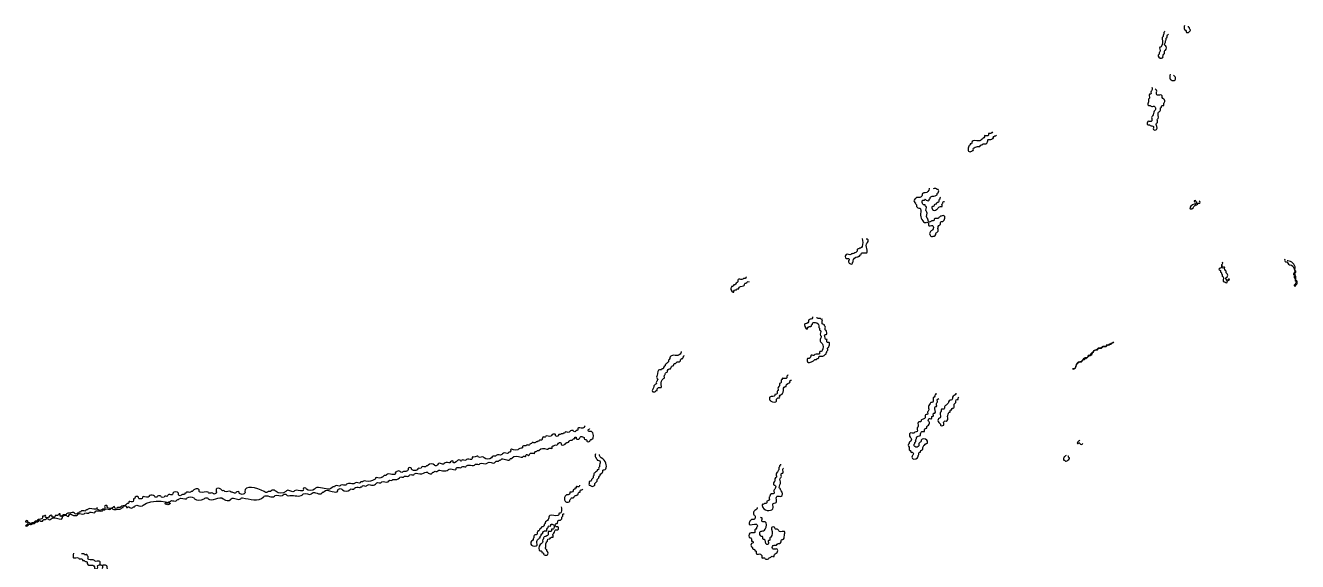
# Model space of a CAD drawing. Header units: metres. Extents: x 0 to 100, y 0 to 141.
# Drawn here: x 0 to 39.73, y 111.11 to 127.85 of the extents above; entities that cross this region are included whole.
import ezdxf

# ---------------------------------------------------------------- set-up
doc = ezdxf.new("R2010")
doc.units = ezdxf.units.M

msp = doc.modelspace()

# ---------------------------------------------------------------- linework, layer by layer
for points in [[(35.575, 127.675), (35.575, 127.65), (35.55, 127.625), (35.55, 127.575), (35.525, 127.55), (35.525, 127.5), (35.5, 127.475), (35.5, 127.425), (35.475, 127.2), (35.45, 127.175), (35.425, 127.175), (35.425, 127.025), (35.4, 127), (35.4, 126.95), (35.375, 126.925), (35.475, 126.825), (35.525, 126.875), (35.525, 126.925), (35.575, 126.975), (35.575, 127.05), (35.6, 127.075), (35.6, 127.225), (35.575, 127.25), (35.6, 127.325), (35.6, 127.375), (35.625, 127.4), (35.625, 127.45), (35.65, 127.475), (35.65, 127.525), (35.7, 127.575)], [(36.2, 127.85), (36.2, 127.725), (36.25, 127.675), (36.25, 127.65), (36.275, 127.625), (36.375, 127.725), (36.35, 127.75), (36.35, 127.775), (36.325, 127.8), (36.325, 127.825)], [(35.75, 126.325), (35.75, 126.175), (35.775, 126.15), (35.9, 126.15), (35.9, 126.25), (35.85, 126.3)], [(35.175, 125.925), (35.175, 125.825), (35.15, 125.8), (35.15, 125.725), (35.125, 125.7), (35.1, 125.7), (35.1, 125.575), (35.075, 125.55), (35.075, 125.5), (35.05, 125.375), (35.075, 125.35), (35.125, 125.35), (35.15, 125.325), (35.25, 125.325), (35.275, 125.3), (35.275, 125.2), (35.25, 125.175), (35.2, 125.025), (35.175, 125), (35.175, 124.875), (35.15, 124.85), (35.05, 124.85), (35.05, 124.75), (35.1, 124.75), (35.125, 124.725), (35.225, 124.7), (35.225, 124.6), (35.325, 124.6), (35.325, 124.8), (35.35, 124.825), (35.35, 124.925), (35.375, 124.95), (35.375, 125.125), (35.4, 125.15), (35.45, 125.225), (35.45, 125.275), (35.475, 125.3), (35.475, 125.325), (35.5, 125.35), (35.55, 125.35), (35.55, 125.425), (35.575, 125.45), (35.55, 125.55), (35.5, 125.6), (35.5, 125.65), (35.475, 125.675), (35.35, 125.675), (35.325, 125.7), (35.325, 125.825), (35.275, 125.875)], [(30.2, 124.525), (30.15, 124.475), (30.075, 124.475), (30.075, 124.425), (30.05, 124.4), (29.95, 124.4), (29.95, 124.375), (29.9, 124.325), (29.8, 124.25), (29.6, 124.25), (29.55, 124.2), (29.55, 124.175), (29.525, 124.15), (29.5, 124.15), (29.5, 124.125), (29.475, 124.1), (29.45, 124.05), (29.45, 123.925), (29.55, 123.925), (29.575, 123.95), (29.6, 123.95), (29.6, 124), (29.625, 124.025), (29.775, 124.075), (29.8, 124.075), (29.85, 124.125), (29.875, 124.125), (29.9, 124.15), (29.95, 124.15), (30.05, 124.25), (30.05, 124.275), (30.175, 124.3), (30.2, 124.325), (30.225, 124.325), (30.225, 124.35), (30.275, 124.4), (30.3, 124.4), (30.325, 124.425)], [(28.225, 122.775), (28.225, 122.75), (28.1, 122.625), (28.05, 122.625), (28, 122.575), (28, 122.55), (27.925, 122.475), (27.825, 122.475), (27.8, 122.45), (27.75, 122.35), (27.8, 122.3), (27.8, 122.275), (27.825, 122.25), (27.825, 122.225), (27.9, 122.15), (27.925, 122.15), (27.95, 122.125), (27.95, 121.925), (28.025, 121.75), (28.075, 121.7), (28.175, 121.7), (28.2, 121.675), (28.2, 121.6), (28.325, 121.6), (28.35, 121.575), (28.35, 121.5), (28.3, 121.45), (28.275, 121.425), (28.25, 121.4), (28.25, 121.3), (28.275, 121.275), (28.375, 121.275), (28.425, 121.325), (28.425, 121.35), (28.5, 121.425), (28.5, 121.475), (28.525, 121.6), (28.575, 121.65), (28.575, 121.7), (28.6, 121.725), (28.625, 121.725), (28.7, 121.8), (28.7, 121.9), (28.6, 121.9), (28.525, 121.85), (28.5, 121.825), (28.4, 121.825), (28.375, 121.8), (28.375, 121.775), (28.35, 121.75), (28.3, 121.75), (28.275, 121.725), (28.2, 121.725), (28.175, 121.825), (28.15, 121.85), (28.15, 122.025), (28.125, 122.05), (28.125, 122.2), (28.1, 122.225), (28.1, 122.25), (28.075, 122.25), (28, 122.325), (28.025, 122.4), (28.075, 122.4), (28.1, 122.425), (28.125, 122.4), (28.225, 122.4), (28.225, 122.425), (28.25, 122.45), (28.25, 122.475), (28.275, 122.5), (28.45, 122.55), (28.475, 122.575), (28.475, 122.6), (28.5, 122.625), (28.5, 122.725), (28.475, 122.725), (28.45, 122.75), (28.35, 122.75)], [(28.575, 122.475), (28.55, 122.45), (28.55, 122.425), (28.525, 122.4), (28.525, 122.35), (28.5, 122.325), (28.475, 122.325), (28.425, 122.275), (28.375, 122.25), (28.375, 122.225), (28.35, 122.2), (28.325, 122.2), (28.325, 122.1), (28.45, 122.1), (28.525, 122.175), (28.575, 122.2), (28.625, 122.2), (28.625, 122.275), (28.65, 122.3), (28.65, 122.325), (28.675, 122.35), (28.7, 122.35)], [(36.55, 122.4), (36.525, 122.375), (36.5, 122.375), (36.5, 122.35), (36.55, 122.35), (36.575, 122.325), (36.525, 122.275), (36.5, 122.275), (36.375, 122.125), (36.425, 122.125), (36.55, 122.25), (36.575, 122.25), (36.625, 122.3), (36.675, 122.3), (36.675, 122.35), (36.65, 122.375)], [(26.125, 121.2), (26.125, 120.95), (26.075, 120.9), (26.05, 120.9), (26.025, 120.875), (26, 120.875), (25.975, 120.85), (25.975, 120.825), (25.9, 120.75), (25.825, 120.725), (25.8, 120.725), (25.775, 120.7), (25.625, 120.7), (25.625, 120.575), (25.7, 120.575), (25.725, 120.55), (25.725, 120.525), (25.7, 120.5), (25.8, 120.4), (25.825, 120.425), (25.825, 120.45), (25.85, 120.475), (25.85, 120.5), (25.975, 120.625), (26, 120.625), (26.025, 120.65), (26.05, 120.65), (26.075, 120.7), (26.1, 120.7), (26.1, 120.725), (26.125, 120.75), (26.275, 120.75), (26.275, 121.05), (26.3, 121.075), (26.3, 121.175), (26.25, 121.175)], [(37.375, 120.475), (37.375, 120.4), (37.35, 120.375), (37.35, 120.3), (37.325, 120.275), (37.3, 120.275), (37.275, 120.25), (37.275, 120.225), (37.325, 120.2), (37.325, 120.15), (37.35, 120.125), (37.35, 120.1), (37.375, 120.075), (37.375, 120.025), (37.4, 120), (37.425, 119.85), (37.45, 119.85), (37.475, 119.825), (37.525, 119.825), (37.525, 119.85), (37.6, 119.925), (37.575, 119.925), (37.525, 119.875), (37.5, 119.925), (37.475, 119.95), (37.525, 120), (37.525, 120.1), (37.5, 120.125), (37.5, 120.175), (37.475, 120.2), (37.45, 120.275), (37.45, 120.3), (37.425, 120.3), (37.4, 120.275), (37.375, 120.3), (37.375, 120.325), (37.4, 120.35)], [(39.325, 120.55), (39.325, 120.5), (39.35, 120.475), (39.375, 120.475), (39.475, 120.375), (39.5, 120.375), (39.625, 120.25), (39.625, 120.125), (39.6, 120.075), (39.625, 120.05), (39.625, 119.975), (39.65, 119.95), (39.65, 119.875), (39.675, 119.85), (39.675, 119.8), (39.625, 119.725), (39.675, 119.725), (39.675, 119.75), (39.7, 119.775), (39.7, 119.875), (39.675, 119.9), (39.675, 120), (39.65, 120.125), (39.675, 120.15), (39.675, 120.175), (39.65, 120.2), (39.65, 120.275), (39.425, 120.5), (39.4, 120.5)], [(22.5, 120), (22.5, 119.975), (22.475, 119.95), (22.425, 119.95), (22.4, 119.925), (22.275, 119.925), (22.25, 119.9), (22.25, 119.875), (22.175, 119.775), (22.15, 119.75), (22.125, 119.75), (22.075, 119.7), (22.05, 119.7), (22.05, 119.675), (22.025, 119.65), (22.125, 119.525), (22.125, 119.55), (22.175, 119.6), (22.2, 119.6), (22.225, 119.625), (22.275, 119.625), (22.275, 119.65), (22.425, 119.725), (22.45, 119.75), (22.45, 119.775), (22.475, 119.8), (22.5, 119.8), (22.55, 119.85), (22.6, 119.85)], [(24.575, 118.75), (24.575, 118.725), (24.525, 118.675), (24.5, 118.675), (24.45, 118.625), (24.45, 118.6), (24.4, 118.55), (24.375, 118.55), (24.325, 118.5), (24.425, 118.375), (24.425, 118.4), (24.475, 118.45), (24.525, 118.45), (24.55, 118.475), (24.55, 118.5), (24.575, 118.525), (24.575, 118.55), (24.675, 118.575), (24.775, 118.475), (24.775, 118.425), (24.8, 118.4), (24.8, 118.35), (24.825, 118.325), (24.825, 118.175), (24.85, 118.15), (24.825, 118.075), (24.825, 117.975), (24.875, 117.925), (24.875, 117.7), (24.85, 117.675), (24.825, 117.675), (24.8, 117.65), (24.8, 117.6), (24.65, 117.575), (24.625, 117.55), (24.525, 117.55), (24.525, 117.525), (24.45, 117.45), (24.425, 117.45), (24.425, 117.35), (24.55, 117.35), (24.625, 117.4), (24.65, 117.425), (24.7, 117.425), (24.725, 117.45), (24.75, 117.45), (24.775, 117.475), (24.775, 117.5), (24.8, 117.525), (24.9, 117.525), (24.975, 117.575), (25, 117.6), (25, 117.625), (25.025, 117.65), (25.025, 117.675), (25.05, 117.7), (25.05, 117.775), (25.075, 117.8), (25.1, 117.85), (25.1, 117.95), (25.05, 117.95), (25.025, 117.975), (25.025, 118.05), (25, 118.05), (24.975, 118.075), (24.975, 118.1), (24.95, 118.175), (24.975, 118.2), (25, 118.2), (25, 118.325), (24.975, 118.35), (24.975, 118.45), (24.95, 118.475), (24.95, 118.5), (24.9, 118.525), (24.875, 118.55), (24.875, 118.675), (24.85, 118.675), (24.825, 118.7), (24.75, 118.7), (24.725, 118.725), (24.7, 118.725)], [(20.475, 117.675), (20.475, 117.65), (20.375, 117.55), (20.2, 117.55), (20.125, 117.475), (20.125, 117.45), (20.075, 117.4), (20.075, 117.35), (20.05, 117.325), (20.025, 117.3), (19.975, 117.25), (19.975, 117.225), (19.925, 117.175), (19.925, 117.15), (19.9, 117.125), (19.875, 117.125), (19.85, 117.1), (19.8, 117.1), (19.725, 116.925), (19.725, 116.825), (19.75, 116.8), (19.725, 116.775), (19.725, 116.75), (19.7, 116.725), (19.7, 116.675), (19.625, 116.6), (19.625, 116.575), (19.575, 116.425), (19.675, 116.425), (19.7, 116.45), (19.725, 116.45), (19.725, 116.475), (19.8, 116.55), (19.85, 116.55), (19.85, 116.625), (19.925, 116.825), (19.95, 116.85), (19.95, 116.925), (19.975, 116.95), (19.975, 116.975), (20.05, 117.05), (20.05, 117.075), (20.1, 117.125), (20.125, 117.125), (20.175, 117.2), (20.2, 117.225), (20.225, 117.225), (20.25, 117.25), (20.25, 117.275), (20.275, 117.3), (20.3, 117.3), (20.35, 117.35), (20.375, 117.35), (20.45, 117.375), (20.45, 117.4), (20.5, 117.45), (20.525, 117.45), (20.525, 117.475), (20.55, 117.5), (20.55, 117.525), (20.575, 117.55)], [(33.975, 117.975), (33.925, 117.925), (33.9, 117.925), (33.875, 117.9), (33.85, 117.9), (33.825, 117.875), (33.775, 117.875), (33.725, 117.825), (33.7, 117.825), (33.6, 117.8), (33.575, 117.775), (33.5, 117.775), (33.45, 117.725), (33.425, 117.725), (33.4, 117.7), (33.375, 117.7), (33.35, 117.675), (33.325, 117.625), (33.3, 117.625), (33.225, 117.55), (33.2, 117.55), (33.175, 117.525), (33.175, 117.5), (33.15, 117.475), (33.125, 117.475), (33.025, 117.425), (32.95, 117.35), (32.925, 117.35), (32.8, 117.225), (32.8, 117.2), (32.725, 117.125), (32.7, 117.125), (32.75, 117.125), (32.8, 117.2), (32.95, 117.35), (32.975, 117.35), (33.05, 117.425), (33.075, 117.425), (33.1, 117.45), (33.125, 117.45), (33.15, 117.475), (33.175, 117.5), (33.225, 117.55), (33.25, 117.55), (33.425, 117.725), (33.475, 117.725), (33.525, 117.775), (33.6, 117.775), (33.625, 117.8), (33.725, 117.825), (33.75, 117.825), (33.8, 117.875), (33.85, 117.875), (33.875, 117.9), (33.9, 117.9), (33.925, 117.925), (33.95, 117.925)], [(23.8, 116.95), (23.8, 116.925), (23.775, 116.9), (23.775, 116.85), (23.75, 116.825), (23.625, 116.825), (23.625, 116.8), (23.6, 116.775), (23.6, 116.7), (23.55, 116.675), (23.55, 116.6), (23.5, 116.55), (23.5, 116.45), (23.475, 116.425), (23.475, 116.375), (23.425, 116.325), (23.4, 116.325), (23.4, 116.3), (23.25, 116.25), (23.25, 116.15), (23.275, 116.125), (23.45, 116.125), (23.45, 116.15), (23.525, 116.225), (23.55, 116.225), (23.55, 116.275), (23.6, 116.325), (23.675, 116.5), (23.675, 116.525), (23.725, 116.575), (23.75, 116.575), (23.75, 116.6), (23.875, 116.725), (23.875, 116.75), (23.9, 116.775), (23.925, 116.775)], [(28.425, 116.375), (28.425, 116.325), (28.4, 116.3), (28.4, 116.275), (28.35, 116.225), (28.35, 116.125), (28.3, 116.075), (28.275, 116.075), (28.25, 116.05), (28.2, 115.925), (28.2, 115.825), (28.175, 115.8), (28.175, 115.725), (28.15, 115.7), (28.125, 115.7), (28.1, 115.675), (28.1, 115.6), (28.075, 115.575), (28, 115.55), (27.975, 115.525), (27.975, 115.5), (27.95, 115.475), (27.9, 115.475), (27.875, 115.45), (27.875, 115.325), (27.85, 115.3), (27.85, 115.175), (27.775, 115.15), (27.75, 115.125), (27.625, 115.125), (27.625, 115), (27.65, 114.975), (27.65, 114.875), (27.6, 114.825), (27.6, 114.8), (27.575, 114.775), (27.6, 114.65), (27.6, 114.6), (27.65, 114.55), (27.65, 114.525), (27.7, 114.525), (27.725, 114.5), (27.725, 114.45), (27.7, 114.425), (27.7, 114.325), (27.875, 114.4), (27.875, 114.425), (27.9, 114.45), (27.9, 114.5), (27.925, 114.525), (27.95, 114.525), (27.95, 114.55), (28.025, 114.625), (28.025, 114.675), (28.075, 114.75), (28.125, 114.8), (28.15, 114.8), (28.15, 114.9), (27.975, 114.9), (27.975, 114.875), (27.9, 114.8), (27.9, 114.725), (27.875, 114.7), (27.75, 114.725), (27.75, 114.775), (27.775, 114.8), (27.775, 114.825), (27.8, 114.85), (27.8, 114.925), (27.825, 114.95), (27.825, 114.975), (27.875, 115.025), (27.95, 115.05), (27.95, 115.1), (28.025, 115.175), (28.075, 115.175), (28.075, 115.225), (28.125, 115.275), (28.15, 115.275), (28.15, 115.325), (28.2, 115.375), (28.225, 115.475), (28.2, 115.5), (28.2, 115.55), (28.225, 115.575), (28.3, 115.575), (28.3, 115.625), (28.325, 115.65), (28.35, 115.65), (28.35, 115.725), (28.4, 115.75), (28.4, 115.925), (28.425, 115.95), (28.45, 115.95), (28.45, 116.05), (28.475, 116.075), (28.475, 116.15), (28.525, 116.2)], [(29.05, 116.375), (29.05, 116.35), (28.95, 116.25), (28.95, 116.2), (28.9, 116.15), (28.875, 116.15), (28.825, 116.1), (28.825, 116.075), (28.75, 116), (28.7, 115.925), (28.7, 115.9), (28.675, 115.875), (28.625, 115.875), (28.6, 115.85), (28.6, 115.8), (28.575, 115.775), (28.575, 115.625), (28.5, 115.55), (28.55, 115.425), (28.575, 115.4), (28.575, 115.375), (28.675, 115.375), (28.675, 115.475), (28.7, 115.5), (28.75, 115.5), (28.8, 115.55), (28.8, 115.6), (28.825, 115.75), (28.85, 115.775), (28.875, 115.775), (28.875, 115.825), (28.9, 115.85), (28.925, 115.85), (28.925, 115.875), (28.95, 115.9), (28.975, 115.9), (29, 116), (29, 116.025), (29.05, 116.075), (29.05, 116.125), (29.1, 116.175), (29.125, 116.175), (29.125, 116.225), (29.15, 116.25)], [(17.475, 115.35), (17.4, 115.275), (17.25, 115.275), (17.25, 115.225), (17.225, 115.2), (17.2, 115.2), (17.175, 115.175), (17.125, 115.175), (17.1, 115.2), (17, 115.175), (16.975, 115.15), (16.85, 115.15), (16.825, 115.125), (16.8, 115.125), (16.775, 115.1), (16.725, 115.1), (16.7, 115.075), (16.65, 115.075), (16.625, 115.025), (16.575, 115.025), (16.55, 115.05), (16.55, 115.075), (16.45, 115.075), (16.4, 115.025), (16.25, 115.025), (16.225, 115), (16.15, 115), (16.125, 114.9), (16.05, 114.9), (16.025, 114.875), (16, 114.875), (15.975, 114.85), (15.95, 114.85), (15.925, 114.825), (15.825, 114.825), (15.8, 114.8), (15.75, 114.775), (15.725, 114.75), (15.65, 114.75), (15.625, 114.725), (15.55, 114.725), (15.525, 114.7), (15.525, 114.675), (15.5, 114.65), (15.475, 114.65), (15.4, 114.625), (15.375, 114.6), (15.15, 114.6), (15.15, 114.55), (15.125, 114.525), (15.1, 114.525), (15.075, 114.5), (14.925, 114.5), (14.875, 114.45), (14.7, 114.425), (14.675, 114.4), (14.6, 114.4), (14.55, 114.35), (14.325, 114.35), (14.3, 114.375), (14.15, 114.375), (14.125, 114.4), (14, 114.375), (13.95, 114.375), (13.95, 114.325), (13.925, 114.3), (13.775, 114.3), (13.75, 114.275), (13.625, 114.275), (13.6, 114.25), (13.575, 114.275), (13.4, 114.2), (13.375, 114.2), (13.35, 114.225), (13.35, 114.25), (13.3, 114.25), (13.25, 114.2), (13.1, 114.2), (13.05, 114.15), (13.025, 114.15), (12.9, 114.175), (12.825, 114.1), (12.8, 114.1), (12.775, 114.125), (12.575, 114.125), (12.55, 114.1), (12.525, 114.1), (12.5, 114.075), (12.375, 114.075), (12.35, 114.025), (12.275, 114.025), (12.225, 113.975), (12.075, 113.975), (12.05, 114), (12.05, 114.025), (11.95, 114.025), (11.95, 113.975), (11.925, 113.95), (11.825, 113.925), (11.8, 113.925), (11.775, 113.9), (11.725, 113.9), (11.7, 113.925), (11.6, 113.925), (11.575, 113.9), (11.55, 113.9), (11.55, 113.875), (11.275, 113.825), (11.25, 113.8), (11.2, 113.8), (11.15, 113.75), (11.125, 113.75), (11.1, 113.725), (10.925, 113.725), (10.925, 113.7), (10.9, 113.675), (10.625, 113.625), (10.55, 113.625), (10.525, 113.6), (10.475, 113.6), (10.45, 113.575), (10.3, 113.575), (10.275, 113.55), (10.15, 113.55), (10.025, 113.525), (10, 113.5), (9.85, 113.5), (9.825, 113.475), (9.675, 113.475), (9.65, 113.45), (9.6, 113.45), (9.575, 113.425), (9.15, 113.425), (9.05, 113.4), (9.025, 113.375), (8.775, 113.375), (8.75, 113.4), (8.675, 113.4), (8.675, 113.35), (8.65, 113.325), (8.4, 113.325), (8.375, 113.3), (8.25, 113.325), (8.15, 113.325), (8.125, 113.3), (7.825, 113.3), (7.8, 113.325), (7.675, 113.325), (7.65, 113.3), (7.575, 113.3), (7.55, 113.275), (7.45, 113.3), (6.85, 113.3), (6.85, 113.25), (6.825, 113.225), (6.7, 113.225), (6.675, 113.25), (6.675, 113.275), (6.575, 113.275), (6.55, 113.25), (6.45, 113.275), (6.425, 113.275), (6.4, 113.3), (6.225, 113.3), (6.2, 113.325), (6.15, 113.325), (6.1, 113.375), (5.95, 113.375), (5.95, 113.25), (5.875, 113.225), (5.85, 113.25), (5.725, 113.25), (5.7, 113.275), (5.45, 113.275), (5.425, 113.3), (5.425, 113.35), (5.4, 113.375), (5.3, 113.375), (5.225, 113.325), (5.2, 113.3), (5.175, 113.3), (5.15, 113.275), (5.025, 113.275), (5, 113.25), (4.975, 113.25), (4.975, 113.225), (4.875, 113.2), (4.85, 113.175), (4.8, 113.175), (4.775, 113.2), (4.775, 113.25), (4.6, 113.25), (4.6, 113.225), (4.575, 113.2), (4.45, 113.2), (4.425, 113.15), (4.35, 113.15), (4.325, 113.125), (4.25, 113.125), (4.225, 113.15), (4.125, 113.15), (4.1, 113.125), (4.05, 113.125), (4.025, 113.15), (3.875, 113.175), (3.825, 113.125), (3.65, 113.125), (3.65, 113.1), (3.625, 113.075), (3.55, 113.075), (3.525, 113.1), (3.525, 113.125), (3.425, 113.125), (3.4, 113.075), (3.375, 113.075), (3.375, 113.025), (3.325, 112.975), (3.225, 112.975), (3.225, 112.95), (3.2, 112.925), (3.175, 112.925), (3.125, 112.875), (2.975, 112.825), (2.95, 112.8), (2.875, 112.8), (2.85, 112.775), (2.8, 112.775), (2.775, 112.8), (2.775, 112.825), (2.75, 112.825), (2.725, 112.8), (2.55, 112.825), (2.55, 112.85), (2.475, 112.85), (2.475, 112.775), (2.45, 112.75), (2.4, 112.75), (2.375, 112.725), (2.275, 112.725), (2.25, 112.75), (2.225, 112.8), (2.225, 112.775), (2.2, 112.75), (1.95, 112.75), (1.925, 112.725), (1.9, 112.725), (1.875, 112.7), (1.775, 112.7), (1.725, 112.675), (1.7, 112.65), (1.675, 112.65), (1.65, 112.625), (1.625, 112.625), (1.6, 112.6), (1.55, 112.6), (1.525, 112.625), (1.375, 112.625), (1.275, 112.6), (1.25, 112.575), (1.175, 112.575), (1.125, 112.525), (1.1, 112.525), (1.075, 112.55), (1.075, 112.6), (1.05, 112.6), (1.025, 112.575), (0.95, 112.55), (0.925, 112.55), (0.925, 112.525), (0.9, 112.5), (0.85, 112.5), (0.825, 112.525), (0.825, 112.55), (0.775, 112.55), (0.725, 112.5), (0.675, 112.475), (0.65, 112.475), (0.625, 112.5), (0.625, 112.55), (0.6, 112.55), (0.575, 112.525), (0.525, 112.525), (0.525, 112.475), (0.5, 112.45), (0.425, 112.425), (0.4, 112.425), (0.35, 112.375), (0.3, 112.375), (0.25, 112.325), (0.2, 112.325), (0.175, 112.3), (0.15, 112.3), (0.125, 112.325), (0.075, 112.35), (0.075, 112.375), (0, 112.375), (0, 112.35), (0.05, 112.35), (0.075, 112.325), (0.075, 112.3), (0.025, 112.25), (0, 112.225), (0.05, 112.225), (0.1, 112.275), (0.2, 112.275), (0.225, 112.3), (0.275, 112.3), (0.325, 112.35), (0.375, 112.35), (0.425, 112.4), (0.475, 112.375), (0.525, 112.375), (0.575, 112.425), (0.625, 112.425), (0.65, 112.45), (0.7, 112.45), (0.725, 112.425), (0.775, 112.425), (0.8, 112.45), (0.875, 112.475), (1.15, 112.475), (1.15, 112.5), (1.2, 112.55), (1.275, 112.55), (1.3, 112.525), (1.35, 112.525), (1.35, 112.55), (1.4, 112.6), (1.45, 112.575), (1.625, 112.575), (1.65, 112.6), (1.825, 112.6), (1.85, 112.625), (1.975, 112.625), (2, 112.65), (2.175, 112.65), (2.175, 112.675), (2.4, 112.7), (2.425, 112.725), (2.475, 112.725), (2.5, 112.75), (2.65, 112.75), (2.675, 112.775), (2.7, 112.775), (2.725, 112.75), (2.875, 112.75), (3, 112.775), (3.025, 112.8), (3.05, 112.8), (3.05, 112.825), (3.075, 112.85), (3.125, 112.85), (3.15, 112.825), (3.15, 112.8), (3.175, 112.8), (3.225, 112.825), (3.25, 112.8), (3.35, 112.8), (3.375, 112.825), (3.4, 112.825), (3.425, 112.85), (3.65, 112.85), (3.675, 112.875), (4.5, 112.9), (4.375, 112.9), (4.35, 112.925), (4.375, 112.95), (4.45, 112.95), (4.475, 112.975), (4.5, 112.975), (4.525, 113), (4.675, 113), (4.725, 113.025), (4.75, 113.05), (4.775, 113.05), (4.8, 113.075), (5.025, 113.075), (5.05, 113.1), (5.25, 113.1), (5.275, 113.075), (5.575, 113.075), (5.675, 113.1), (5.7, 113.075), (6.175, 113.075), (6.2, 113.05), (6.4, 113.05), (6.425, 113.075), (6.725, 113.075), (6.75, 113.1), (6.775, 113.1), (7.425, 113.125), (7.45, 113.15), (7.775, 113.15), (7.8, 113.175), (8.025, 113.175), (8.05, 113.2), (8.15, 113.2), (8.175, 113.175), (8.25, 113.175), (8.65, 113.2), (8.675, 113.225), (8.925, 113.225), (8.95, 113.25), (9.25, 113.25), (9.275, 113.275), (9.3, 113.275), (9.325, 113.3), (9.575, 113.3), (9.75, 113.325), (9.75, 113.35), (9.775, 113.375), (9.875, 113.375), (9.9, 113.35), (10.125, 113.35), (10.15, 113.375), (10.25, 113.375), (10.275, 113.4), (10.425, 113.425), (10.45, 113.425), (10.475, 113.45), (10.5, 113.45), (10.525, 113.475), (10.65, 113.475), (10.675, 113.5), (10.8, 113.5), (10.925, 113.525), (10.975, 113.575), (11.1, 113.575), (11.125, 113.6), (11.325, 113.6), (11.375, 113.65), (11.45, 113.65), (11.475, 113.675), (11.5, 113.675), (11.675, 113.725), (11.7, 113.75), (11.8, 113.75), (11.825, 113.775), (11.95, 113.775), (12, 113.825), (12.125, 113.825), (12.15, 113.85), (12.375, 113.85), (12.55, 113.9), (12.575, 113.875), (12.7, 113.875), (12.725, 113.9), (12.75, 113.9), (12.775, 113.925), (12.85, 113.925), (12.875, 113.95), (13.025, 113.95), (13.2, 113.975), (13.225, 114), (13.45, 114), (13.45, 114.025), (13.475, 114.05), (13.6, 114.05), (13.625, 114.075), (13.75, 114.075), (13.775, 114.1), (13.85, 114.125), (14.025, 114.125), (14.05, 114.15), (14.175, 114.15), (14.2, 114.175), (14.4, 114.175), (14.425, 114.2), (14.65, 114.2), (14.675, 114.225), (14.725, 114.25), (14.775, 114.25), (14.8, 114.275), (14.825, 114.275), (14.85, 114.3), (15.125, 114.3), (15.15, 114.325), (15.175, 114.325), (15.2, 114.35), (15.475, 114.375), (15.525, 114.375), (15.55, 114.4), (15.625, 114.4), (15.625, 114.425), (15.65, 114.45), (15.675, 114.45), (15.7, 114.425), (15.75, 114.475), (15.775, 114.5), (15.9, 114.5), (15.9, 114.525), (15.925, 114.55), (15.95, 114.55), (15.975, 114.575), (16.025, 114.575), (16.05, 114.6), (16.275, 114.625), (16.325, 114.625), (16.35, 114.65), (16.45, 114.65), (16.45, 114.7), (16.475, 114.725), (16.5, 114.725), (16.525, 114.75), (16.575, 114.75), (16.625, 114.775), (16.675, 114.825), (16.7, 114.825), (16.725, 114.8), (16.725, 114.775), (16.85, 114.775), (16.9, 114.825), (16.925, 114.825), (16.975, 114.875), (17.025, 114.9), (17.075, 114.9), (17.125, 114.95), (17.15, 114.95), (17.15, 114.975), (17.175, 115), (17.2, 114.975), (17.2, 114.95), (17.3, 114.95), (17.325, 115), (17.425, 115), (17.45, 114.975), (17.45, 114.95), (17.475, 114.925), (17.5, 114.925), (17.525, 114.9), (17.525, 114.875), (17.625, 114.875), (17.65, 114.925), (17.675, 114.925), (17.675, 115.175), (17.6, 115.175), (17.575, 115.2), (17.575, 115.225), (17.6, 115.25), (17.625, 115.25)], [(32.925, 114.9), (32.85, 114.825), (32.85, 114.8), (32.875, 114.8), (32.9, 114.825), (32.95, 114.775), (33, 114.775), (33.025, 114.8)], [(17.8, 114.475), (17.8, 114.375), (17.825, 114.35), (17.825, 114.325), (17.85, 114.3), (17.85, 114.275), (17.875, 114.275), (17.95, 114.2), (17.925, 114.125), (17.925, 114.075), (17.9, 114.05), (17.9, 114), (17.875, 113.975), (17.85, 113.975), (17.85, 113.95), (17.8, 113.9), (17.75, 113.825), (17.75, 113.8), (17.725, 113.775), (17.725, 113.725), (17.675, 113.675), (17.675, 113.65), (17.65, 113.625), (17.625, 113.625), (17.6, 113.55), (17.6, 113.5), (17.625, 113.5), (17.65, 113.475), (17.75, 113.475), (17.775, 113.5), (17.775, 113.525), (17.8, 113.575), (17.85, 113.625), (17.85, 113.675), (17.9, 113.725), (17.9, 113.75), (17.95, 113.8), (17.95, 113.825), (18, 113.875), (18.025, 113.925), (18.025, 113.95), (18.05, 113.975), (18.075, 113.975), (18.075, 114.275), (17.925, 114.425), (17.925, 114.45)], [(23.575, 114.15), (23.575, 114.125), (23.55, 114.1), (23.55, 114.075), (23.525, 114.05), (23.525, 113.975), (23.5, 113.95), (23.5, 113.925), (23.475, 113.9), (23.45, 113.775), (23.45, 113.75), (23.4, 113.7), (23.4, 113.625), (23.375, 113.6), (23.375, 113.5), (23.4, 113.5), (23.425, 113.475), (23.425, 113.425), (23.4, 113.375), (23.375, 113.35), (23.375, 113.25), (23.35, 113.225), (23.3, 113.225), (23.25, 113.175), (23.25, 113.15), (23.225, 113.125), (23.225, 113.025), (23.15, 113), (23.15, 112.95), (23.125, 112.925), (23.075, 112.925), (23.05, 112.9), (23.025, 112.9), (23.025, 112.8), (23.35, 112.8), (23.35, 112.925), (23.425, 112.95), (23.45, 112.975), (23.45, 113.125), (23.475, 113.15), (23.6, 113.15), (23.6, 113.325), (23.575, 113.35), (23.575, 113.375), (23.55, 113.4), (23.575, 113.55), (23.575, 113.725), (23.6, 113.75), (23.6, 113.85), (23.625, 113.875), (23.65, 113.875), (23.65, 114), (23.675, 114.025)], [(32.5, 114.425), (32.425, 114.35), (32.425, 114.275), (32.45, 114.275), (32.475, 114.25), (32.5, 114.25), (32.55, 114.275), (32.6, 114.325), (32.6, 114.35), (32.575, 114.375), (32.575, 114.4), (32.55, 114.4)], [(17.3, 113.5), (17.3, 113.475), (17.275, 113.45), (17.2, 113.45), (17.2, 113.425), (17.175, 113.4), (17.15, 113.4), (17.15, 113.375), (17.1, 113.35), (17.1, 113.325), (17.05, 113.275), (17, 113.275), (17, 113.25), (16.95, 113.2), (16.925, 113.2), (16.875, 113.175), (16.85, 113.15), (16.85, 113), (16.875, 112.975), (16.975, 112.975), (17, 113), (17, 113.025), (17.025, 113.075), (17.05, 113.1), (17.1, 113.1), (17.175, 113.175), (17.2, 113.175), (17.225, 113.2), (17.25, 113.2), (17.275, 113.275), (17.3, 113.275), (17.325, 113.3), (17.325, 113.325), (17.35, 113.35), (17.375, 113.35), (17.4, 113.375)], [(16.725, 112.825), (16.725, 112.65), (16.7, 112.625), (16.675, 112.625), (16.65, 112.6), (16.65, 112.575), (16.625, 112.55), (16.375, 112.55), (16.35, 112.525), (16.325, 112.425), (16.225, 112.325), (16.225, 112.3), (16.2, 112.275), (16.2, 112.25), (16.15, 112.2), (16.125, 112.2), (16.1, 112.175), (16.1, 112.15), (16.05, 112.125), (16.05, 112.1), (16.025, 112.075), (16, 112.075), (16, 112.05), (15.975, 112.025), (15.975, 111.975), (15.95, 111.95), (15.925, 111.95), (15.875, 111.875), (15.875, 111.85), (15.85, 111.825), (15.85, 111.8), (15.8, 111.75), (15.8, 111.625), (15.975, 111.625), (15.975, 111.775), (16, 111.8), (16.025, 111.825), (16.05, 111.85), (16.075, 111.85), (16.075, 111.9), (16.1, 111.925), (16.1, 111.95), (16.15, 112), (16.15, 112.025), (16.175, 112.05), (16.25, 112.075), (16.275, 112.075), (16.275, 112.125), (16.325, 112.175), (16.325, 112.2), (16.35, 112.225), (16.4, 112.225), (16.4, 112.25), (16.425, 112.275), (16.5, 112.25), (16.5, 112.15), (16.475, 112.125), (16.425, 112.125), (16.425, 112.075), (16.4, 112.05), (16.325, 112.05), (16.325, 111.975), (16.25, 111.9), (16.175, 111.85), (16.175, 111.825), (16.15, 111.8), (16.15, 111.725), (16.075, 111.65), (16.075, 111.45), (16.1, 111.45), (16.125, 111.425), (16.125, 111.4), (16.175, 111.375), (16.175, 111.35), (16.2, 111.325), (16.3, 111.325), (16.3, 111.425), (16.275, 111.45), (16.275, 111.475), (16.25, 111.5), (16.25, 111.6), (16.275, 111.725), (16.3, 111.75), (16.3, 111.775), (16.35, 111.825), (16.375, 111.825), (16.425, 111.875), (16.475, 111.875), (16.475, 111.975), (16.5, 112), (16.525, 112.075), (16.55, 112.1), (16.625, 112.1), (16.625, 112.2), (16.575, 112.2), (16.55, 112.225), (16.55, 112.275), (16.575, 112.3), (16.6, 112.3), (16.625, 112.375), (16.65, 112.4), (16.675, 112.4), (16.75, 112.475), (16.75, 112.5), (16.775, 112.525), (16.775, 112.575), (16.8, 112.6), (16.825, 112.6)], [(22.85, 112.8), (22.85, 112.775), (22.75, 112.675), (22.75, 112.575), (22.775, 112.55), (22.775, 112.45), (22.75, 112.425), (22.675, 112.425), (22.625, 112.375), (22.6, 112.275), (22.825, 112.275), (22.85, 112.25), (22.85, 112.2), (22.825, 112.175), (22.825, 112.15), (22.775, 112.1), (22.775, 112.025), (22.625, 112), (22.625, 111.85), (22.65, 111.85), (22.675, 111.825), (22.675, 111.75), (22.7, 111.75), (22.725, 111.725), (22.725, 111.7), (22.675, 111.675), (22.675, 111.575), (22.7, 111.55), (22.7, 111.525), (22.725, 111.5), (22.75, 111.5), (22.775, 111.475), (22.775, 111.45), (22.8, 111.45), (22.825, 111.35), (22.925, 111.35), (23, 111.275), (23, 111.225), (23.075, 111.225), (23.1, 111.2), (23.2, 111.2), (23.225, 111.225), (23.275, 111.25), (23.3, 111.275), (23.375, 111.275), (23.375, 111.3), (23.475, 111.4), (23.475, 111.5), (23.35, 111.5), (23.325, 111.525), (23.375, 111.625), (23.45, 111.625), (23.5, 111.675), (23.55, 111.675), (23.6, 111.725), (23.6, 111.775), (23.625, 111.8), (23.65, 111.8), (23.7, 111.925), (23.7, 112.05), (23.55, 112.05), (23.475, 112.125), (23.425, 112.125), (23.4, 112.15), (23.4, 112.175), (23.3, 112.175), (23.3, 112.125), (23.275, 111.875), (23.25, 111.85), (23.25, 111.8), (23.225, 111.775), (23.2, 111.775), (23.2, 111.675), (23.175, 111.65), (23.15, 111.65), (23.075, 111.8), (23.05, 111.8), (23.025, 111.825), (23.025, 111.875), (23, 111.9), (22.975, 111.9), (22.95, 111.925), (22.95, 112.05), (23.05, 112.075), (23.1, 112.125), (23.1, 112.35), (23.025, 112.35), (23, 112.375), (23, 112.475), (22.975, 112.475), (22.95, 112.5)], [(1.5, 111.375), (1.5, 111.225), (1.65, 111.225), (1.675, 111.2), (1.75, 111.2), (1.775, 111.175), (1.775, 111.15), (1.825, 111.15), (1.85, 111.125), (1.925, 111.1), (1.925, 111.05), (1.975, 111), (2.1, 111), (2.15, 110.95), (2.15, 110.9), (2.25, 110.9), (2.25, 110.975), (2.275, 111), (2.4, 110.975), (2.4, 110.875), (2.475, 110.8), (2.475, 110.775), (2.575, 110.675), (2.575, 110.65), (2.6, 110.625), (2.6, 110.6), (2.625, 110.575), (2.6, 110.5), (2.6, 110.375), (2.675, 110.3), (2.7, 110.3), (2.75, 110.25), (2.75, 110.05), (2.85, 110.05), (2.85, 110.1), (2.875, 110.125), (2.9, 110.175), (2.9, 110.3), (2.8, 110.4), (2.775, 110.4), (2.725, 110.45), (2.725, 110.675), (2.7, 110.7), (2.7, 110.725), (2.675, 110.75), (2.55, 110.925), (2.55, 110.95), (2.5, 111), (2.35, 111), (2.325, 111.025), (2.325, 111.1), (2.3, 111.125), (2.175, 111.125), (2.15, 111.15), (1.975, 111.175), (1.95, 111.2), (1.95, 111.275), (1.925, 111.3), (1.925, 111.325), (1.85, 111.325), (1.825, 111.35), (1.75, 111.35)]]:
    msp.add_spline(points, degree=3)

doc.saveas('drawing.dxf')
